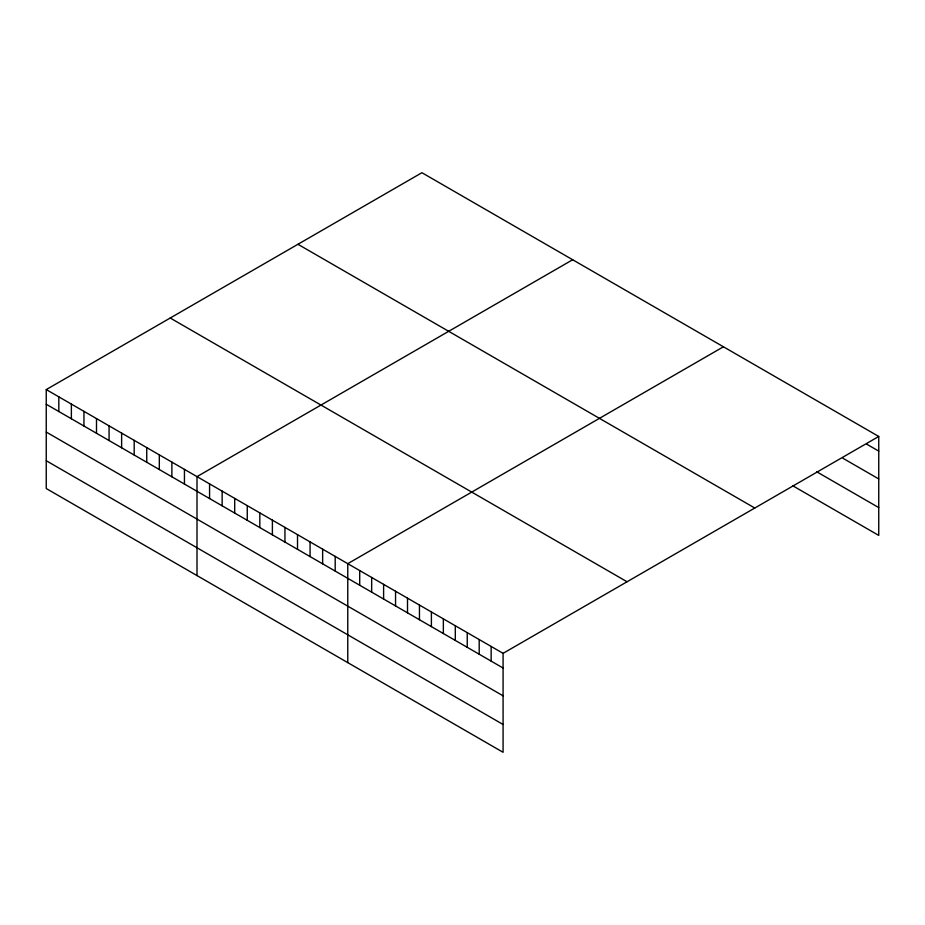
<?xml version="1.0" encoding="UTF-8"?>
<svg xmlns="http://www.w3.org/2000/svg" width="925" height="925" viewBox="0 0 925 925"><rect width="100%" height="100%" fill="white"/><g stroke="black" fill="none" stroke-linecap="round" stroke-linejoin="round"><path stroke-width="1.39" d="M46.25 389.587L503.084 653.339L503.084 752.291L46.25 488.539L46.25 389.587L421.916 172.709L878.75 436.461L878.75 535.413L792.725 485.741M572.668 259.74L197.002 476.629L197.002 575.581M723.419 346.783L347.765 563.672L347.765 662.624M503.084 653.339L878.75 436.461M866.806 444.22L878.75 451.123M842.906 458.245L878.75 478.942M816.625 471.727L878.75 507.594M297.942 244.281L754.777 508.033M170.223 318.015L627.058 581.767M46.25 404.26L503.084 668.012M46.25 432.067L503.084 695.82M46.25 460.731L503.084 724.483M491.14 646.448L491.14 661.109M479.196 639.545L479.196 654.218M467.241 632.654L467.241 647.315M455.297 625.751L455.297 640.412M443.353 618.848L443.353 633.521M431.397 611.957L431.397 626.618M419.453 605.054L419.453 619.727M407.509 598.163L407.509 612.824M395.553 591.26L395.553 605.921M383.609 584.357L383.609 599.03M371.665 577.466L371.665 592.127M359.709 570.563L359.709 585.236M335.197 556.411L335.197 571.083M322.64 549.161L322.64 563.822M310.072 541.911L310.072 556.572M297.515 534.65L297.515 549.323M284.946 527.4L284.946 542.062M272.389 520.151L272.389 534.812M259.821 512.889L259.821 527.562M247.264 505.64L247.264 520.301M234.696 498.39L234.696 513.051M222.139 491.14L222.139 505.802M209.57 483.879L209.57 498.552M184.445 469.38L184.445 484.041M171.877 462.118L171.877 476.791M159.32 454.869L159.32 469.53M146.751 447.619L146.751 462.28M134.194 440.358L134.194 455.031M121.626 433.108L121.626 447.769M109.069 425.858L109.069 440.52M96.501 418.597L96.501 433.27M83.944 411.347L83.944 426.009M71.375 404.098L71.375 418.759M58.818 396.848L58.818 411.509"/></g></svg>
